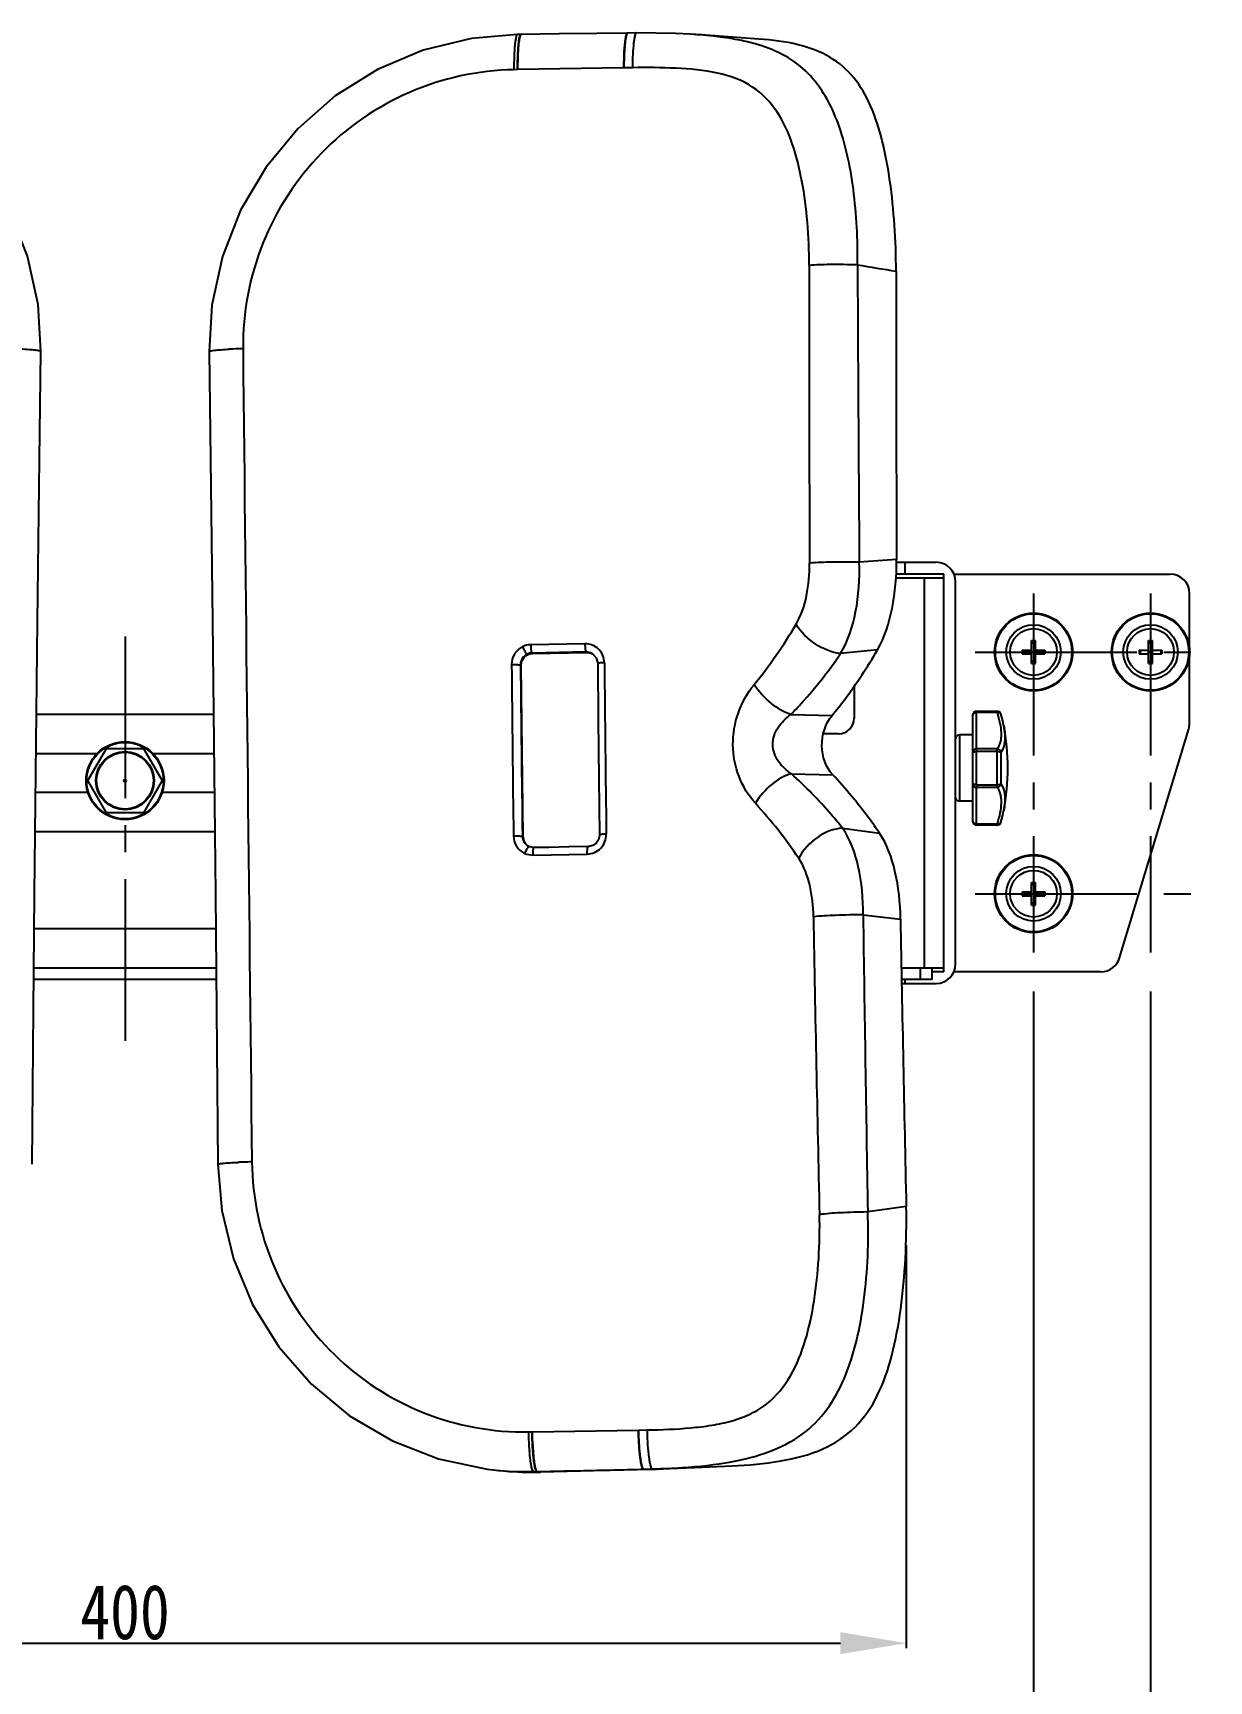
# Model space of a CAD drawing. Header units: inches. Extents: x -1861 to -181, y -5440 to -4252.
# Drawn here: x -823.2 to -521.6, y -5172.4 to -4749.7 of the extents above; entities that cross this region are included whole.
import ezdxf

# ---------------------------------------------------------------- set-up
doc = ezdxf.new("R2010")
doc.units = ezdxf.units.IN
doc.header["$LTSCALE"] = 10.89
doc.header["$MEASUREMENT"] = 0
doc.header["$PDMODE"] = 3
doc.header["$PDSIZE"] = 0.3125
doc.linetypes.add('CENTER2', pattern=[28.575, 19.05, -3.175, 3.175, -3.175])
doc.layers.get('0').update_dxf_attribs({"linetype": 'CONTINUOUS'})
doc.layers.get('Defpoints').update_dxf_attribs({"linetype": 'CONTINUOUS'})
doc.layers.add('02___PRT_ALL_AXES', color=7, linetype='CONTINUOUS')
doc.layers.add('Cneter', color=1, linetype='CENTER2')
doc.styles.get("Standard").update_dxf_attribs({"font": 'txt', "width": 0.8})
doc.dimstyles.get("Standard").update_dxf_attribs({"dimtxt": 1.40625, "dimasz": 1.6875, "dimexe": 0.125, "dimexo": 0.0625, "dimgap": 0.09, "dimtad": 0, "dimtih": 1, "dimtoh": 1, "dimzin": 4, "dimdsep": 46, "dimtxsty": 'Standard', "dimcen": 0.09, "dimadec": 0, "dimazin": 0, "dimtp": 0.01, "dimtm": 0.01, "dimtfac": 1, "dimtofl": 0, "dimtmove": 0, "dimatfit": 3, "dimfxl": 1, "dimtolj": 1, "dimtzin": 4, "dimarcsym": 0})

# ---------------------------------------------------------------- blocks, each defined once
blk = doc.blocks.new('*D14')
at = {"color": 3, "linetype": 'ByBlock', "lineweight": -2, "transparency": 16777216}
for p, q in [((-999.94, -5060.69), (-999.94, -5163.97)), ((-599.24, -5060.69), (-599.24, -5163.97)), ((-983.06, -5162.72), (-616.12, -5162.72))]:
    blk.add_line(p, q, dxfattribs=at)
at = {"color": 3, "transparency": 16777216}
for points in [[(-983.06, -5159.9), (-983.06, -5165.53), (-999.94, -5162.72)], [(-616.12, -5159.9), (-616.12, -5165.53), (-599.24, -5162.72)]]:
    blk.add_solid(points, dxfattribs=at)
at = {"layer": 'Defpoints', "color": 0, "transparency": 16777216}
for p in [(-999.94, -5050.69), (-599.24, -5050.69), (-599.24, -5162.72)]:
    blk.add_point(p, dxfattribs=at)
at = {"color": 3, "transparency": 16777216, "insert": (-799.59, -5154.79), "char_height": 14.062, "attachment_point": 5}
blk.add_mtext('\\A1;400', dxfattribs=at)
blk = doc.blocks.new('*D15')
at = {"color": 3, "linetype": 'ByBlock', "lineweight": -2, "transparency": 16777216}
for p, q in [((-1032.59, -4995.51), (-1032.59, -5209.15)), ((-566.59, -4995.55), (-566.59, -5209.15)), ((-1015.72, -5207.9), (-583.47, -5207.9))]:
    blk.add_line(p, q, dxfattribs=at)
at = {"color": 3, "transparency": 16777216}
for points in [[(-1015.72, -5205.09), (-1015.72, -5210.71), (-1032.59, -5207.9)], [(-583.47, -5205.09), (-583.47, -5210.71), (-566.59, -5207.9)]]:
    blk.add_solid(points, dxfattribs=at)
at = {"layer": 'Defpoints', "color": 0, "transparency": 16777216}
for p in [(-1032.59, -4985.51), (-566.59, -4985.55), (-566.59, -5207.9)]:
    blk.add_point(p, dxfattribs=at)
at = {"color": 3, "transparency": 16777216, "insert": (-799.59, -5199.97), "char_height": 14.0625, "attachment_point": 5}
blk.add_mtext('\\A1;500%%P0.5', dxfattribs=at)
blk = doc.blocks.new('*D16')
at = {"color": 3, "linetype": 'ByBlock', "lineweight": -2, "transparency": 16777216}
for p, q in [((-1062.59, -4995.51), (-1062.59, -5254.92)), ((-536.59, -4995.55), (-536.59, -5254.92)), ((-1045.72, -5253.67), (-553.47, -5253.67))]:
    blk.add_line(p, q, dxfattribs=at)
at = {"color": 3, "transparency": 16777216}
for points in [[(-1045.72, -5250.85), (-1045.72, -5256.48), (-1062.59, -5253.67)], [(-553.47, -5250.85), (-553.47, -5256.48), (-536.59, -5253.67)]]:
    blk.add_solid(points, dxfattribs=at)
at = {"layer": 'Defpoints', "color": 0, "transparency": 16777216}
for p in [(-1062.59, -4985.51), (-536.59, -4985.55), (-536.59, -5253.67)]:
    blk.add_point(p, dxfattribs=at)
at = {"color": 3, "transparency": 16777216, "insert": (-799.59, -5245.74), "char_height": 14.0625, "attachment_point": 5}
blk.add_mtext('\\A1;562%%P0.5', dxfattribs=at)

msp = doc.modelspace()

# ---------------------------------------------------------------- linework, layer by layer
at = {"color": 7, "linetype": 'Continuous'}
for p, q in [((-698.09, -4750.1), (-698.95, -4750.11)), ((-698.26, -4750.24), (-698.29, -4750.29)), ((-698.15, -4750.24), (-698.19, -4750.31)), ((-670.68, -4749.76), (-678.61, -4749.85)), ((-668.46, -4749.75), (-670.68, -4749.76)), ((-699.01, -4759.15), (-699.86, -4759.17)), ((-698.9, -4759.15), (-699.01, -4759.15)), ((-671.73, -4758.7), (-698.9, -4759.15)), ((-671.65, -4758.7), (-671.73, -4758.7)), ((-669.45, -4758.66), (-671.65, -4758.7)), ((-601.72, -4884.75), (-611.29, -4885.5)), ((-601.74, -4885.51), (-591.59, -4885.51)), ((-599.59, -4885.51), (-599.59, -4888.51)), ((-601.87, -4889.51), (-589.59, -4889.51)), ((-589.59, -4888.51), (-601.84, -4888.51)), ((-594.59, -4989.51), (-594.59, -4889.51)), ((-589.59, -4990.51), (-589.59, -4888.51)), ((-587.01, -4888.51), (-531.59, -4888.51)), ((-586.59, -4988.51), (-586.59, -4890.51)), ((-526.59, -4926.77), (-526.59, -4893.51)), ((-681.64, -4906.39), (-695.53, -4906.65)), ((-567.09, -4905.6), (-566.09, -4905.6)), ((-567.09, -4911.43), (-567.09, -4905.6)), ((-567.09, -4906.17), (-566.09, -4906.17)), ((-566.09, -4911.43), (-566.09, -4905.6)), ((-537.09, -4905.6), (-536.09, -4905.6)), ((-537.09, -4911.43), (-537.09, -4905.6)), ((-537.09, -4906.17), (-536.09, -4906.17)), ((-536.09, -4911.43), (-536.09, -4905.6)), ((-681.35, -4908.51), (-695.23, -4908.77)), ((-695.23, -4908.77), (-695.05, -4908.87)), ((-695.05, -4908.87), (-681.12, -4908.64)), ((-681.35, -4908.51), (-681.12, -4908.64)), ((-679.84, -4908.89), (-679.85, -4908.89)), ((-606.62, -4907.95), (-616.06, -4908.92)), ((-569.51, -4908.01), (-567.09, -4908.01)), ((-569.51, -4908.01), (-569.51, -4909.01)), ((-569.51, -4909.01), (-567.09, -4909.01)), ((-569.27, -4908.01), (-569.27, -4909.01)), ((-567.09, -4908.51), (-566.09, -4908.51)), ((-567.09, -4910.86), (-566.09, -4910.86)), ((-567.09, -4911.43), (-566.09, -4911.43)), ((-566.09, -4908.01), (-563.67, -4908.01)), ((-566.09, -4909.01), (-563.67, -4909.01)), ((-563.91, -4908.01), (-563.91, -4909.01)), ((-563.67, -4908.01), (-563.67, -4909.01)), ((-539.51, -4908.01), (-537.09, -4908.01)), ((-539.51, -4908.01), (-539.51, -4909.01)), ((-539.51, -4909.01), (-537.09, -4909.01)), ((-539.27, -4908.01), (-539.27, -4909.01)), ((-537.09, -4908.51), (-536.09, -4908.51)), ((-537.09, -4910.86), (-536.09, -4910.86)), ((-537.09, -4911.43), (-536.09, -4911.43)), ((-536.09, -4908.01), (-533.67, -4908.01)), ((-536.09, -4909.01), (-533.67, -4909.01)), ((-533.91, -4908.01), (-533.91, -4909.01)), ((-533.67, -4908.01), (-533.67, -4909.01)), ((-698.16, -4911.82), (-698, -4911.92)), ((-697.52, -4955.84), (-698, -4911.92)), ((-612.59, -4917.23), (-612.59, -4925.51)), ((-581.19, -4923.68), (-575.96, -4923.68)), ((-581.19, -4952.91), (-581.19, -4923.68)), ((-581.19, -4923.96), (-575.96, -4923.96)), ((-575.96, -4923.68), (-575.96, -4923.96)), ((-776.91, -4924.51), (-822.27, -4924.51)), ((-628.86, -4924.57), (-618.28, -4924.84)), ((-582.19, -4951.91), (-582.19, -4924.68)), ((-574.26, -4927.29), (-574.26, -4927.3)), ((-544.52, -4986.96), (-526.8, -4928.22)), ((-616.59, -4929.51), (-620.47, -4929.51)), ((-585.59, -4929.79), (-585.59, -4946.79)), ((-822.38, -4934.51), (-806.7, -4934.51)), ((-792.48, -4934.51), (-776.8, -4934.51)), ((-575.96, -4933.37), (-581.19, -4933.37)), ((-575.96, -4934.04), (-581.19, -4934.04)), ((-575.96, -4943.22), (-575.96, -4933.37)), ((-574.99, -4934.26), (-574.99, -4942.33)), ((-628.7, -4939.72), (-618.11, -4939.98)), ((-809.11, -4944.51), (-822.49, -4944.51)), ((-776.69, -4944.51), (-790.07, -4944.51)), ((-581.19, -4942.55), (-575.96, -4942.55)), ((-581.19, -4943.22), (-575.96, -4943.22)), ((-574.5, -4950.39), (-574.26, -4949.29)), ((-574.26, -4949.29), (-574.26, -4949.29)), ((-615.57, -4953.7), (-606.1, -4954.97)), ((-575.96, -4952.63), (-581.19, -4952.63)), ((-575.96, -4952.91), (-581.19, -4952.91)), ((-575.96, -4952.63), (-575.96, -4952.91)), ((-575.01, -4952.2), (-574.5, -4950.39)), ((-575.01, -4952.2), (-575.01, -4952.2)), ((-822.59, -4954.51), (-776.59, -4954.51)), ((-697.69, -4955.75), (-697.52, -4955.84)), ((-695.44, -4958.6), (-695.95, -4958.43)), ((-694.71, -4958.68), (-695.44, -4958.6)), ((-694.95, -4960.58), (-681.05, -4960.33)), ((-569.51, -4970.01), (-567.09, -4970.01)), ((-569.51, -4970.01), (-569.51, -4971.01)), ((-569.27, -4970.01), (-569.27, -4971.01)), ((-567.09, -4967.6), (-566.09, -4967.6)), ((-567.09, -4973.43), (-567.09, -4967.6)), ((-567.09, -4968.17), (-566.09, -4968.17)), ((-567.09, -4970.51), (-566.09, -4970.51)), ((-566.09, -4973.43), (-566.09, -4967.6)), ((-566.09, -4970.01), (-563.67, -4970.01)), ((-563.91, -4970.01), (-563.91, -4971.01)), ((-563.67, -4970.01), (-563.67, -4971.01)), ((-569.51, -4971.01), (-567.09, -4971.01)), ((-567.09, -4972.86), (-566.09, -4972.86)), ((-567.09, -4973.43), (-566.09, -4973.43)), ((-566.09, -4971.01), (-563.67, -4971.01)), ((-610.3, -4975.94), (-600.71, -4977)), ((-776.33, -4979.51), (-822.85, -4979.51)), ((-595.59, -4989.51), (-589.59, -4989.51)), ((-595.59, -4992.51), (-595.59, -4989.51)), ((-592.59, -4992.51), (-592.59, -4989.51)), ((-589.59, -4990.51), (-592.59, -4990.51)), ((-549.3, -4990.51), (-587.01, -4990.51)), ((-600.4, -4993.51), (-591.59, -4993.51)), ((-599.59, -4992.51), (-599.59, -4993.51)), ((-592.59, -4992.51), (-595.59, -4992.51)), ((-696.06, -5108.55), (-695.2, -5108.54)), ((-695.2, -5108.54), (-695.1, -5108.53)), ((-695.1, -5108.53), (-667.93, -5108.08)), ((-667.93, -5108.08), (-667.85, -5108.08)), ((-667.85, -5108.08), (-665.65, -5108.04)), ((-705.11, -5118.27), (-704.53, -5118.33)), ((-704.53, -5118.33), (-703.49, -5118.44)), ((-694.83, -5118.71), (-693.98, -5118.69)), ((-693.98, -5118.69), (-693.87, -5118.69)), ((-693.98, -5118.69), (-693.01, -5118.83)), ((-666.64, -5118.12), (-666.55, -5118.12)), ((-666.64, -5118.12), (-665.67, -5118.14)), ((-666.55, -5118.12), (-664.33, -5118.06)), ((-664.33, -5118.09), (-665.67, -5118.14)), ((-661.95, -5118), (-664.33, -5118.06)), ((-662.28, -5118), (-661.95, -5117.98)), ((-661.95, -5118.01), (-662.28, -5118.02)), ((-660.05, -5117.93), (-661.95, -5118.01)), ((-693.14, -5118.84), (-693.36, -5118.82)), ((-693.01, -5118.83), (-693.14, -5118.84))]:
    msp.add_line(p, q, dxfattribs=at)
for points in [[(-821.15, -4831.45), (-821.89, -4819.4), (-824.62, -4806.96), (-829.29, -4795.1), (-835.77, -4784.12), (-843.9, -4774.31), (-853.48, -4765.92), (-864.25, -4759.16), (-875.96, -4754.19), (-888.29, -4751.15), (-900.23, -4750.11)], [(-698.95, -4750.11), (-710.72, -4751.13), (-723.1, -4754.15), (-734.85, -4759.12), (-745.67, -4765.89), (-755.28, -4774.3), (-763.43, -4784.15), (-769.93, -4795.17), (-774.59, -4807.07), (-777.31, -4819.56), (-778.03, -4831.45)], [(-678.61, -4749.85), (-688.26, -4749.98), (-697.99, -4750.1)], [(-654.6, -4750.08), (-658.4, -4749.89), (-668.46, -4749.75)], [(-637.03, -4751.3), (-651.77, -4750.26), (-654.6, -4750.08)], [(-823.42, -5039.91), (-822.77, -4970.6), (-822.01, -4900.67), (-821.15, -4831.45)], [(-778.03, -4831.45), (-777.17, -4900.59), (-776.41, -4970.66), (-775.76, -5039.91)], [(-679.85, -4908.89), (-679.49, -4909.13), (-678.74, -4910), (-678.39, -4911.08), (-678.36, -4911.43)], [(-678.36, -4911.43), (-678.21, -4925.82), (-678.05, -4941.04), (-677.88, -4955.36)], [(-574.26, -4927.3), (-574.5, -4926.2), (-575.01, -4924.38)], [(-677.88, -4955.36), (-677.9, -4955.67), (-678.16, -4956.66), (-678.75, -4957.52), (-679.59, -4958.13), (-680.57, -4958.41), (-680.82, -4958.43)], [(-680.82, -4958.43), (-685.68, -4958.51), (-690.89, -4958.61), (-694.71, -4958.68)], [(-775.76, -5039.91), (-774.79, -5051.72), (-771.81, -5064.12), (-766.89, -5075.88), (-760.16, -5086.7), (-751.79, -5096.29), (-741.99, -5104.41), (-731.02, -5110.85), (-719.16, -5115.44), (-706.7, -5118.08), (-705.11, -5118.27)], [(-662.28, -5118.01), (-653.47, -5117.7), (-643.91, -5117.25)]]:
    msp.add_lwpolyline(points, dxfattribs=at)
for centre, radius in [((-566.59, -4908.51), 10), ((-566.59, -4908.51), 9.8), ((-536.59, -4908.51), 10), ((-536.59, -4908.51), 9.8), ((-566.59, -4908.51), 7), ((-566.59, -4908.51), 6), ((-536.59, -4908.51), 7), ((-536.59, -4908.51), 6), ((-799.59, -4941.51), 10), ((-799.59, -4941.51), 9.8), ((-799.59, -4941.51), 7.29), ((-799.59, -4941.51), 0.291), ((-566.59, -4970.51), 10), ((-566.59, -4970.51), 9.8), ((-566.59, -4970.51), 7), ((-566.59, -4970.51), 6)]:
    msp.add_circle(centre, radius, dxfattribs=at)
for centre, radius, start, end in [((10694.68, -4830.38), 11318.83, 179.893578, 180.280153), ((26135.12, -4687.19), 26747.14, 180.261408, 180.424814), ((-190.22, -2291.35), 2552.91, 260.49604, 260.72109), ((17579.44, -4814.41), 18181.29, 179.988803, 180.221653), ((-766.59, -4967.8), 137.09, 91.1385, 92.6249), ((-591.59, -4890.51), 5, 0, 90), ((-531.59, -4893.51), 5, 0, 90), ((-732.25, -4840.06), 121.39, 320.7348, 329.6718), ((-681.07, -4911.61), 2.97, 62.5188, 65.8619), ((17626.88, -4734.03), 18304.39, 180.554877, 180.692455), ((-581.19, -4924.68), 1, 90, 180), ((-575.96, -4924.68), 1, 17.3808, 89.9979), ((-616.59, -4925.51), 4, 270, 0), ((-595.44, -4931.44), 21.59, 10.7777, 11.0701), ((-531.59, -4926.77), 5, 343.2174, 0), ((-585.59, -4930.79), 1, 90, 180), ((-726.45, -5028.43), 120.07, 33.9213, 42.505), ((-585.59, -4945.79), 1, 180, 270), ((-581.19, -4951.91), 1, 180.0008, 269.9994), ((-575.96, -4951.91), 1, 270.003, 342.6971), ((-694.51, -4955.81), 3.02, 180.6798, 198.5278), ((-694.53, -4955.81), 2.99, 198.6324, 216.6014), ((-694.54, -4955.81), 2.99, 216.7135, 234.6736), ((-694.56, -4955.83), 2.95, 234.7367, 238.8525), ((-694.75, -4955.77), 2.92, 240.3428, 245.8998), ((10716.27, -4785.01), 11340.92, 180.967071, 181.35315), ((26041.13, -4593.26), 26654.19, 180.822644, 180.986434), ((17428.98, -4654.02), 18032.59, 181.026284, 181.260478), ((-549.3, -4985.51), 5, 270, 343.2174), ((-591.59, -4988.51), 5, 270, 0), ((-765.43, -5174.76), 135.46, 91.7529, 92.1905), ((-764.93, -5190.49), 151.2, 91.5687, 91.7576), ((-764.43, -5209.45), 170.17, 90.8805, 91.5621), ((-288.79, -7221.66), 2193.05, 98.13808, 98.39838), ((-628.93, -5108.32), 67.1, 184.2871, 184.4917), ((-627.92, -5108.3), 67.25, 184.2562, 184.4914), ((-627.75, -5108.29), 67.32, 184.2505, 184.4892), ((-696.57, -5039.51), 79.22, 263.8143, 271.2556), ((-695.29, -5039.49), 79.38, 264.0708, 270.7323), ((-666.21, -4740.92), 378.88, 265.6668, 265.8895), ((-669.27, -4929.09), 189.04, 271.4979, 272.1183), ((-698.88, -4112.98), 1005.71, 271.96875, 272.08532), ((-669.01, -4935.95), 182.17, 272.2231, 272.5408), ((-695.29, -5039.53), 79.33, 270.7348, 271.5575)]:
    msp.add_arc(centre, radius, start, end, dxfattribs=at)
for points, knots in [([(-698.95, -4750.11), (-699.03, -4750.11), (-699.21, -4750.38), (-699.34, -4750.87), (-699.5, -4751.71), (-699.68, -4753.32), (-699.83, -4755.84), (-699.87, -4757.99), (-699.86, -4759.17)], [0, 0, 0, 0, 0.027558, 0.085709, 0.176648, 0.298165, 0.616713, 1, 1, 1, 1]), ([(-698.4, -4751), (-698.46, -4751.26), (-698.69, -4752.7), (-698.78, -4754.16), (-698.83, -4755.35)], [0, 0, 0, 0, 0.18287, 1, 1, 1, 1]), ([(-698.29, -4750.29), (-698.31, -4750.34), (-698.4, -4750.56), (-698.46, -4750.81), (-698.5, -4751)], [0, 0, 0, 0, 0.189745, 1, 1, 1, 1]), ([(-698.19, -4750.31), (-698.21, -4750.36), (-698.3, -4750.58), (-698.36, -4750.81), (-698.4, -4751)], [0, 0, 0, 0, 0.193292, 1, 1, 1, 1]), ([(-670.93, -4749.88), (-671.05, -4750.06), (-671.2, -4750.64), (-671.39, -4751.72), (-671.54, -4753.22), (-671.62, -4754.36), (-671.65, -4754.98)], [0, 0, 0, 0, 0.125208, 0.340344, 0.63687, 1, 1, 1, 1]), ([(-671.1, -4750.61), (-671.16, -4750.87), (-671.41, -4752.32), (-671.5, -4753.79), (-671.56, -4754.99)], [0, 0, 0, 0, 0.18103, 1, 1, 1, 1]), ([(-670.84, -4749.88), (-670.86, -4749.92), (-670.98, -4750.15), (-671.05, -4750.4), (-671.1, -4750.61)], [0, 0, 0, 0, 0.177457, 1, 1, 1, 1]), ([(-668.46, -4749.75), (-668.54, -4749.75), (-668.73, -4750.01), (-668.86, -4750.49), (-669.03, -4751.31), (-669.23, -4752.89), (-669.4, -4755.38), (-669.45, -4757.5), (-669.45, -4758.66)], [0, 0, 0, 0, 0.028324, 0.086628, 0.177412, 0.298606, 0.616499, 1, 1, 1, 1]), ([(-637.45, -4752.7), (-638.75, -4752.32), (-644.37, -4750.94), (-650.14, -4750.36), (-654.55, -4750.09)], [0, 0, 0, 0, 0.235476, 1, 1, 1, 1]), ([(-698.5, -4751), (-698.56, -4751.26), (-698.79, -4752.7), (-698.88, -4754.16), (-698.93, -4755.35)], [0, 0, 0, 0, 0.182913, 1, 1, 1, 1]), ([(-671.65, -4754.98), (-671.66, -4755.28), (-671.71, -4756.52), (-671.73, -4757.75), (-671.73, -4758.7)], [0, 0, 0, 0, 0.237433, 1, 1, 1, 1]), ([(-671.56, -4754.99), (-671.57, -4755.28), (-671.63, -4756.52), (-671.65, -4757.75), (-671.65, -4758.7)], [0, 0, 0, 0, 0.237468, 1, 1, 1, 1]), ([(-611.75, -4809.22), (-611.64, -4802.77), (-612.11, -4793.26), (-614.19, -4781.14), (-617.1, -4770.76), (-622.13, -4761.42), (-630.23, -4755.31), (-634.95, -4753.44), (-637.45, -4752.7)], [0, 0, 0, 0, 0.289763, 0.425121, 0.550967, 0.774434, 0.882984, 1, 1, 1, 1]), ([(-601.85, -4810.86), (-601.85, -4806.92), (-602.12, -4799.19), (-603.24, -4788), (-605.13, -4777.72), (-607.97, -4768.67), (-612.25, -4761.04), (-618.76, -4755.39), (-627.37, -4752.31), (-633.65, -4751.55), (-637.03, -4751.3)], [0, 0, 0, 0, 0.15063, 0.295192, 0.429037, 0.549184, 0.656475, 0.758952, 0.87076, 1, 1, 1, 1]), ([(-699.86, -4759.17), (-709, -4759.32), (-727.43, -4763.33), (-750.55, -4779.37), (-765.93, -4802.99), (-769.41, -4821.57), (-769.32, -4830.74)], [0, 0, 0, 0, 0.249353, 0.499358, 0.749708, 1, 1, 1, 1]), ([(-698.93, -4755.35), (-698.95, -4755.65), (-698.99, -4756.92), (-699.01, -4758.19), (-699.01, -4759.15)], [0, 0, 0, 0, 0.237385, 1, 1, 1, 1]), ([(-698.83, -4755.35), (-698.84, -4755.65), (-698.89, -4756.92), (-698.91, -4758.19), (-698.9, -4759.15)], [0, 0, 0, 0, 0.237421, 1, 1, 1, 1]), ([(-624.13, -4809.35), (-624.13, -4805.66), (-624.42, -4798.42), (-625.76, -4787.94), (-628.13, -4778.31), (-631.94, -4769.73), (-638.48, -4762.82), (-647.95, -4759.52), (-658.44, -4758.65), (-665.75, -4758.6), (-669.45, -4758.66)], [0, 0, 0, 0, 0.136585, 0.267491, 0.389574, 0.502253, 0.611144, 0.730351, 0.862947, 1, 1, 1, 1]), ([(-611.75, -4809.22), (-614.12, -4809.16), (-618.25, -4809.14), (-622.39, -4809.2), (-624.13, -4809.35)], [0, 0, 0, 0, 0.5757, 1, 1, 1, 1]), ([(-821.15, -4831.45), (-821.15, -4831.41), (-821.3, -4831.33), (-821.54, -4831.27), (-821.99, -4831.19), (-822.87, -4831.08), (-824.34, -4830.96), (-825.6, -4830.89), (-826.31, -4830.85)], [0, 0, 0, 0, 0.022812, 0.075641, 0.160251, 0.275726, 0.591079, 1, 1, 1, 1]), ([(-778.03, -4831.45), (-778.03, -4831.41), (-777.88, -4831.33), (-777.64, -4831.27), (-777.19, -4831.19), (-776.31, -4831.08), (-774.84, -4830.96), (-773.58, -4830.89), (-772.87, -4830.85)], [0, 0, 0, 0, 0.022812, 0.075641, 0.160251, 0.275726, 0.591079, 1, 1, 1, 1]), ([(-627.47, -4901.36), (-626.16, -4899.13), (-624.46, -4893.9), (-624, -4888.52), (-624.02, -4885.72)], [0, 0, 0, 0, 0.480583, 1, 1, 1, 1]), ([(-611.29, -4885.5), (-613.64, -4885.45), (-617.89, -4885.45), (-622.14, -4885.56), (-624.02, -4885.72)], [0, 0, 0, 0, 0.555162, 1, 1, 1, 1]), ([(-616.06, -4908.92), (-614.16, -4905.65), (-611.65, -4897.83), (-611.14, -4889.76), (-611.29, -4885.5)], [0, 0, 0, 0, 0.470762, 1, 1, 1, 1]), ([(-606.62, -4907.95), (-604.74, -4904.71), (-602.32, -4896.94), (-601.7, -4888.97), (-601.72, -4884.75)], [0, 0, 0, 0, 0.47023, 1, 1, 1, 1]), ([(-616.06, -4908.92), (-618.37, -4908.69), (-622.82, -4906.75), (-626.32, -4903.41), (-627.47, -4901.36)], [0, 0, 0, 0, 0.496825, 1, 1, 1, 1]), ([(-697.63, -4907.16), (-698.47, -4907.57), (-699.94, -4908.89), (-700.46, -4910.8), (-700.45, -4911.74)], [0, 0, 0, 0, 0.499339, 1, 1, 1, 1]), ([(-697.63, -4907.16), (-697.52, -4907.39), (-697.3, -4907.84), (-696.97, -4908.44), (-696.71, -4908.81), (-696.56, -4909.05), (-696.48, -4909.07)], [0, 0, 0, 0, 0.351651, 0.665121, 0.892073, 1, 1, 1, 1]), ([(-695.53, -4906.65), (-695.53, -4906.91), (-695.51, -4907.39), (-695.46, -4908.05), (-695.37, -4908.47), (-695.3, -4908.74), (-695.23, -4908.77)], [0, 0, 0, 0, 0.359396, 0.673675, 0.896435, 1, 1, 1, 1]), ([(-676.66, -4911.29), (-676.67, -4910.03), (-677.73, -4907.4), (-680.38, -4906.37), (-681.64, -4906.39)], [0, 0, 0, 0, 0.501361, 1, 1, 1, 1]), ([(-681.64, -4906.39), (-681.63, -4906.65), (-681.62, -4907.13), (-681.56, -4907.79), (-681.47, -4908.21), (-681.42, -4908.48), (-681.35, -4908.51)], [0, 0, 0, 0, 0.359873, 0.674535, 0.897321, 1, 1, 1, 1]), ([(-696.48, -4909.07), (-696.98, -4909.32), (-697.86, -4910.12), (-698.17, -4911.26), (-698.16, -4911.82)], [0, 0, 0, 0, 0.498896, 1, 1, 1, 1]), ([(-698, -4911.92), (-698.01, -4911.15), (-697.39, -4909.55), (-695.81, -4908.88), (-695.05, -4908.87)], [0, 0, 0, 0, 0.500547, 1, 1, 1, 1]), ([(-676.66, -4911.29), (-676.88, -4911.3), (-677.28, -4911.31), (-677.84, -4911.33), (-678.11, -4911.39), (-678.36, -4911.39), (-678.36, -4911.43)], [0, 0, 0, 0, 0.390756, 0.711592, 0.922602, 1, 1, 1, 1]), ([(-628.86, -4924.57), (-627.65, -4923.32), (-623.06, -4918.38), (-618.88, -4913.05), (-616.06, -4908.92)], [0, 0, 0, 0, 0.258409, 1, 1, 1, 1]), ([(-618.28, -4924.84), (-617.17, -4923.47), (-612.96, -4918.07), (-609.16, -4912.34), (-606.62, -4907.95)], [0, 0, 0, 0, 0.258075, 1, 1, 1, 1]), ([(-700.45, -4911.74), (-700.18, -4911.73), (-699.67, -4911.73), (-698.99, -4911.73), (-698.5, -4911.78), (-698.23, -4911.78), (-698.16, -4911.82)], [0, 0, 0, 0, 0.350888, 0.665808, 0.894129, 1, 1, 1, 1]), ([(-637.93, -4947.3), (-641.54, -4943.37), (-645.72, -4932.21), (-641.72, -4921.12), (-638.26, -4916.89)], [0, 0, 0, 0, 0.494256, 1, 1, 1, 1]), ([(-628.86, -4924.57), (-630.7, -4923.97), (-634.21, -4921.68), (-637.05, -4918.68), (-638.26, -4916.89)], [0, 0, 0, 0, 0.472413, 1, 1, 1, 1]), ([(-582.19, -4924.68), (-582.19, -4924.59), (-582.13, -4924.38), (-581.9, -4924.15), (-581.57, -4923.99), (-581.32, -4923.96), (-581.19, -4923.96)], [0, 0, 0, 0, 0.212251, 0.448306, 0.714449, 1, 1, 1, 1]), ([(-575.96, -4923.96), (-575.85, -4923.94), (-575.64, -4923.94), (-575.35, -4924.01), (-575.12, -4924.16), (-575.03, -4924.31), (-575.01, -4924.38)], [0, 0, 0, 0, 0.287556, 0.551075, 0.785748, 1, 1, 1, 1]), ([(-575.96, -4923.96), (-575.66, -4924.89), (-575.19, -4926.65), (-574.94, -4928.46), (-574.92, -4929.3)], [0, 0, 0, 0, 0.539769, 1, 1, 1, 1]), ([(-628.7, -4939.72), (-629.96, -4938.88), (-632.28, -4936.83), (-634.06, -4932.26), (-632.37, -4927.64), (-630.1, -4925.48), (-628.86, -4924.57)], [0, 0, 0, 0, 0.247275, 0.497236, 0.748881, 1, 1, 1, 1]), ([(-618.11, -4939.98), (-619.91, -4938.06), (-621.78, -4932.47), (-619.99, -4926.96), (-618.28, -4924.84)], [0, 0, 0, 0, 0.491845, 1, 1, 1, 1]), ([(-574.24, -4927.41), (-574.19, -4927.64), (-574.04, -4928.5), (-573.95, -4929.37), (-573.93, -4930.01)], [0, 0, 0, 0, 0.266541, 1, 1, 1, 1]), ([(-574.92, -4929.3), (-574.91, -4929.71), (-574.92, -4930.5), (-575.1, -4931.61), (-575.44, -4932.57), (-575.77, -4933.12), (-575.96, -4933.37)], [0, 0, 0, 0, 0.29105, 0.55107, 0.784878, 1, 1, 1, 1]), ([(-573.93, -4930.01), (-573.92, -4930.44), (-573.94, -4931.26), (-574.17, -4932.73), (-574.59, -4933.73), (-574.99, -4934.26)], [0, 0, 0, 0, 0.292277, 0.553257, 1, 1, 1, 1]), ([(-581.19, -4933.37), (-581.32, -4933.37), (-581.58, -4933.42), (-581.91, -4933.63), (-582.14, -4933.95), (-582.19, -4934.2), (-582.19, -4934.33)], [0, 0, 0, 0, 0.254794, 0.50678, 0.754795, 1, 1, 1, 1]), ([(-582.19, -4934.33), (-582.19, -4934.28), (-582.12, -4934.21), (-582.02, -4934.16), (-581.83, -4934.1), (-581.56, -4934.06), (-581.32, -4934.04), (-581.19, -4934.04)], [0, 0, 0, 0, 0.122475, 0.219123, 0.340701, 0.645793, 1, 1, 1, 1]), ([(-574.99, -4934.25), (-575.02, -4934.03), (-575.26, -4933.58), (-575.73, -4933.38), (-575.96, -4933.37)], [0, 0, 0, 0, 0.498085, 1, 1, 1, 1]), ([(-575.96, -4934.04), (-575.76, -4934.04), (-575.47, -4934.06), (-575.15, -4934.15), (-575.03, -4934.22), (-574.99, -4934.25)], [0, 0, 0, 0, 0.61166, 0.843271, 1, 1, 1, 1]), ([(-628.7, -4939.72), (-630.52, -4940.15), (-634.09, -4942.38), (-636.8, -4945.45), (-637.93, -4947.3)], [0, 0, 0, 0, 0.462995, 1, 1, 1, 1]), ([(-615.57, -4953.7), (-616.52, -4952.5), (-620.6, -4947.57), (-625.1, -4943), (-628.7, -4939.72)], [0, 0, 0, 0, 0.239116, 1, 1, 1, 1]), ([(-606.1, -4954.97), (-606.97, -4953.7), (-610.67, -4948.48), (-614.8, -4943.55), (-618.11, -4939.98)], [0, 0, 0, 0, 0.239691, 1, 1, 1, 1]), ([(-581.19, -4942.55), (-581.32, -4942.55), (-581.56, -4942.53), (-581.83, -4942.49), (-582.02, -4942.43), (-582.12, -4942.37), (-582.19, -4942.31), (-582.19, -4942.26)], [0, 0, 0, 0, 0.354205, 0.659296, 0.780876, 0.877523, 1, 1, 1, 1]), ([(-582.19, -4942.26), (-582.19, -4942.39), (-582.14, -4942.64), (-581.91, -4942.96), (-581.58, -4943.17), (-581.32, -4943.22), (-581.19, -4943.22)], [0, 0, 0, 0, 0.245205, 0.493221, 0.745208, 1, 1, 1, 1]), ([(-574.99, -4942.33), (-575.03, -4942.37), (-575.15, -4942.44), (-575.47, -4942.53), (-575.76, -4942.55), (-575.96, -4942.55)], [0, 0, 0, 0, 0.156727, 0.388338, 1, 1, 1, 1]), ([(-575.96, -4943.22), (-575.73, -4943.21), (-575.26, -4943.01), (-575.02, -4942.56), (-574.99, -4942.33)], [0, 0, 0, 0, 0.501916, 1, 1, 1, 1]), ([(-575.96, -4943.22), (-575.77, -4943.46), (-575.44, -4944.01), (-575.11, -4944.97), (-574.93, -4946.07), (-574.91, -4946.86), (-574.92, -4947.27)], [0, 0, 0, 0, 0.215322, 0.449217, 0.709174, 1, 1, 1, 1]), ([(-574.99, -4942.33), (-574.59, -4942.86), (-574.17, -4943.85), (-573.94, -4945.31), (-573.92, -4946.12), (-573.93, -4946.55)], [0, 0, 0, 0, 0.447023, 0.707942, 1, 1, 1, 1]), ([(-574.92, -4947.27), (-574.94, -4948.11), (-575.18, -4949.93), (-575.66, -4951.69), (-575.96, -4952.63)], [0, 0, 0, 0, 0.459972, 1, 1, 1, 1]), ([(-573.93, -4946.55), (-573.94, -4946.77), (-573.99, -4947.69), (-574.12, -4948.6), (-574.26, -4949.29)], [0, 0, 0, 0, 0.232886, 1, 1, 1, 1]), ([(-615.57, -4953.7), (-617.86, -4953.78), (-622.42, -4955.71), (-625.75, -4959.27), (-626.82, -4961.42)], [0, 0, 0, 0, 0.487827, 1, 1, 1, 1]), ([(-610.3, -4975.94), (-610.25, -4971.79), (-610.88, -4964.06), (-613.57, -4956.63), (-615.57, -4953.7)], [0, 0, 0, 0, 0.539499, 1, 1, 1, 1]), ([(-581.19, -4952.63), (-581.32, -4952.63), (-581.57, -4952.6), (-581.9, -4952.44), (-582.13, -4952.21), (-582.19, -4952), (-582.19, -4951.91)], [0, 0, 0, 0, 0.285553, 0.551694, 0.787749, 1, 1, 1, 1]), ([(-575.01, -4952.2), (-575.03, -4952.28), (-575.12, -4952.43), (-575.35, -4952.58), (-575.64, -4952.65), (-575.85, -4952.65), (-575.96, -4952.63)], [0, 0, 0, 0, 0.214694, 0.449169, 0.712538, 1, 1, 1, 1]), ([(-699.97, -4955.68), (-699.46, -4955.67), (-698.77, -4955.65), (-698.02, -4955.72), (-697.76, -4955.71), (-697.69, -4955.75)], [0, 0, 0, 0, 0.666293, 0.89463, 1, 1, 1, 1]), ([(-699.97, -4955.68), (-699.96, -4956.61), (-699.4, -4958.5), (-697.9, -4959.78), (-697.06, -4960.16)], [0, 0, 0, 0, 0.501652, 1, 1, 1, 1]), ([(-697.69, -4955.75), (-697.68, -4956.26), (-697.4, -4957.3), (-696.64, -4958.05), (-696.2, -4958.3)], [0, 0, 0, 0, 0.502199, 1, 1, 1, 1]), ([(-681.05, -4960.33), (-679.78, -4960.31), (-677.16, -4959.17), (-676.16, -4956.51), (-676.18, -4955.24)], [0, 0, 0, 0, 0.498686, 1, 1, 1, 1]), ([(-676.18, -4955.24), (-676.4, -4955.24), (-676.8, -4955.26), (-677.37, -4955.27), (-677.63, -4955.34), (-677.88, -4955.32), (-677.88, -4955.36)], [0, 0, 0, 0, 0.391522, 0.712873, 0.923911, 1, 1, 1, 1]), ([(-600.71, -4977), (-600.78, -4972.88), (-601.52, -4965.26), (-604.13, -4957.87), (-606.1, -4954.97)], [0, 0, 0, 0, 0.540303, 1, 1, 1, 1]), ([(-697.06, -4960.16), (-696.9, -4959.8), (-696.6, -4959.23), (-696.27, -4958.66), (-696.08, -4958.49)], [0, 0, 0, 0, 0.609155, 1, 1, 1, 1]), ([(-696.08, -4958.49), (-696.06, -4958.47), (-696.02, -4958.43), (-695.96, -4958.42), (-695.95, -4958.43)], [0, 0, 0, 0, 0.623236, 1, 1, 1, 1]), ([(-694.95, -4960.58), (-694.95, -4960.34), (-694.95, -4959.9), (-694.9, -4959.28), (-694.84, -4958.94), (-694.76, -4958.68), (-694.71, -4958.68)], [0, 0, 0, 0, 0.377398, 0.694919, 0.909389, 1, 1, 1, 1]), ([(-681.05, -4960.33), (-681.05, -4960.08), (-681.05, -4959.64), (-681.01, -4959.03), (-680.95, -4958.68), (-680.88, -4958.43), (-680.82, -4958.43)], [0, 0, 0, 0, 0.378079, 0.696109, 0.910606, 1, 1, 1, 1]), ([(-623.03, -4976.42), (-623.07, -4973.68), (-623.62, -4968.48), (-625.44, -4963.46), (-626.82, -4961.42)], [0, 0, 0, 0, 0.527835, 1, 1, 1, 1]), ([(-610.3, -4975.94), (-612.66, -4975.92), (-616.9, -4976.01), (-621.15, -4976.21), (-623.03, -4976.42)], [0, 0, 0, 0, 0.55489, 1, 1, 1, 1]), ([(-775.76, -5039.91), (-775.76, -5039.87), (-775.61, -5039.81), (-775.37, -5039.76), (-774.92, -5039.68), (-774.04, -5039.59), (-772.57, -5039.48), (-771.31, -5039.42), (-770.6, -5039.4)], [0, 0, 0, 0, 0.021854, 0.074378, 0.15892, 0.274472, 0.590295, 1, 1, 1, 1]), ([(-767.05, -5039.3), (-766.94, -5048.45), (-763.08, -5066.89), (-747.17, -5090.02), (-723.67, -5105.32), (-705.18, -5108.7), (-696.06, -5108.55)], [0, 0, 0, 0, 0.250641, 0.500561, 0.750238, 1, 1, 1, 1]), ([(-643.91, -5117.25), (-639.74, -5117.04), (-631.83, -5116.36), (-620.81, -5113.62), (-611.89, -5107.81), (-606.08, -5099.07), (-602.57, -5088.59), (-600.42, -5076.73), (-599.29, -5063.94), (-599.15, -5055.14), (-599.24, -5050.69)], [0, 0, 0, 0, 0.134692, 0.25539, 0.362498, 0.46912, 0.586548, 0.716845, 0.856554, 1, 1, 1, 1]), ([(-665.65, -5108.04), (-661.94, -5107.98), (-656.4, -5107.76), (-649.13, -5106.91), (-643.92, -5105.82), (-639.1, -5104.06), (-633.56, -5100.65), (-628.4, -5094.24), (-624.81, -5084.97), (-622.66, -5074.79), (-621.54, -5063.96), (-621.39, -5056.56), (-621.48, -5052.83)], [0, 0, 0, 0, 0.132998, 0.19852, 0.262332, 0.323396, 0.381493, 0.493642, 0.610392, 0.735032, 0.866048, 1, 1, 1, 1]), ([(-644.1, -5116.19), (-637.7, -5115.01), (-628.16, -5112.05), (-619.2, -5102.95), (-614.72, -5094.63), (-611.74, -5085.09), (-609.24, -5070.85), (-608.82, -5059.67), (-609.1, -5052.13)], [0, 0, 0, 0, 0.241078, 0.351189, 0.465158, 0.588103, 0.720212, 1, 1, 1, 1]), ([(-609.1, -5052.13), (-611.48, -5052.14), (-615.61, -5052.3), (-619.75, -5052.55), (-621.48, -5052.83)], [0, 0, 0, 0, 0.575018, 1, 1, 1, 1]), ([(-695.84, -5113.34), (-695.87, -5112.96), (-695.98, -5111.37), (-696.04, -5109.77), (-696.06, -5108.55)], [0, 0, 0, 0, 0.23722, 1, 1, 1, 1]), ([(-694.99, -5113.29), (-695.02, -5112.91), (-695.12, -5111.33), (-695.18, -5109.74), (-695.2, -5108.54)], [0, 0, 0, 0, 0.23742, 1, 1, 1, 1]), ([(-694.88, -5113.28), (-694.91, -5112.91), (-695.02, -5111.33), (-695.08, -5109.74), (-695.1, -5108.53)], [0, 0, 0, 0, 0.237443, 1, 1, 1, 1]), ([(-666.64, -5118.12), (-666.74, -5118.12), (-666.93, -5117.81), (-667.09, -5117.26), (-667.3, -5116.31), (-667.55, -5114.52), (-667.8, -5111.73), (-667.9, -5109.36), (-667.93, -5108.08)], [0, 0, 0, 0, 0.028034, 0.087812, 0.180885, 0.304505, 0.624394, 1, 1, 1, 1]), ([(-666.55, -5118.12), (-666.65, -5118.12), (-666.85, -5117.81), (-667.01, -5117.26), (-667.21, -5116.31), (-667.47, -5114.51), (-667.71, -5111.72), (-667.81, -5109.36), (-667.85, -5108.08)], [0, 0, 0, 0, 0.028033, 0.087806, 0.180874, 0.304491, 0.624381, 1, 1, 1, 1]), ([(-664.33, -5118.06), (-664.42, -5118.06), (-664.63, -5117.76), (-664.79, -5117.21), (-665, -5116.27), (-665.26, -5114.47), (-665.51, -5111.68), (-665.62, -5109.32), (-665.65, -5108.04)], [0, 0, 0, 0, 0.028041, 0.087665, 0.180599, 0.304133, 0.624059, 1, 1, 1, 1]), ([(-694.83, -5118.71), (-694.99, -5118.69), (-695.2, -5118.08), (-695.42, -5117.15), (-695.65, -5115.51), (-695.77, -5114.28), (-695.82, -5113.58)], [0, 0, 0, 0, 0.088278, 0.290729, 0.601168, 1, 1, 1, 1]), ([(-693.98, -5118.69), (-694.13, -5118.67), (-694.34, -5118.06), (-694.57, -5117.14), (-694.8, -5115.49), (-694.91, -5114.26), (-694.97, -5113.56)], [0, 0, 0, 0, 0.08816, 0.29055, 0.601028, 1, 1, 1, 1]), ([(-693.87, -5118.69), (-694.03, -5118.67), (-694.24, -5118.06), (-694.47, -5117.14), (-694.69, -5115.49), (-694.81, -5114.26), (-694.86, -5113.56)], [0, 0, 0, 0, 0.088132, 0.290514, 0.601001, 1, 1, 1, 1]), ([(-660.94, -5117.94), (-659.51, -5117.88), (-653.87, -5117.56), (-648.24, -5116.95), (-644.1, -5116.19)], [0, 0, 0, 0, 0.254019, 1, 1, 1, 1])]:
    msp.add_open_spline(points, degree=3, knots=knots, dxfattribs=at)
for points in [[(-698.09, -4750.1), (-698.16, -4750.1), (-698.22, -4750.18), (-698.26, -4750.24)], [(-697.99, -4750.1), (-698.06, -4750.1), (-698.12, -4750.18), (-698.15, -4750.24)], [(-670.77, -4749.77), (-670.83, -4749.77), (-670.89, -4749.83), (-670.93, -4749.88)], [(-670.68, -4749.76), (-670.74, -4749.77), (-670.8, -4749.83), (-670.84, -4749.88)], [(-769.33, -4830.74), (-768.58, -4900.26), (-767.83, -4969.78), (-767.06, -5039.3)], [(-695.53, -4906.65), (-696.25, -4906.66), (-696.99, -4906.84), (-697.63, -4907.16)], [(-695.23, -4908.77), (-695.66, -4908.78), (-696.1, -4908.88), (-696.48, -4909.07)], [(-679.85, -4908.89), (-680.3, -4908.64), (-680.83, -4908.5), (-681.35, -4908.51)], [(-681.12, -4908.64), (-680.69, -4908.64), (-680.25, -4908.73), (-679.86, -4908.9)], [(-700.45, -4911.74), (-700.3, -4926.39), (-700.14, -4941.03), (-699.97, -4955.68)], [(-698.16, -4911.82), (-698.01, -4926.47), (-697.85, -4941.11), (-697.69, -4955.75)], [(-697.06, -4960.16), (-696.4, -4960.45), (-695.66, -4960.6), (-694.95, -4960.58)], [(-693.87, -5118.69), (-684.8, -5118.5), (-675.72, -5118.34), (-666.64, -5118.12)], [(-665.67, -5118.14), (-674.78, -5118.43), (-683.89, -5118.59), (-693.01, -5118.83)]]:
    msp.add_open_spline(points, degree=3, dxfattribs=at)
at = {"layer": '02___PRT_ALL_AXES', "color": 7, "linetype": 'Continuous'}
for p, q in [((-582.19, -4929.79), (-585.59, -4929.79)), ((-809.09, -4941.51), (-804.34, -4933.28)), ((-804.34, -4933.28), (-794.84, -4933.28)), ((-794.84, -4933.28), (-790.09, -4941.51)), ((-804.34, -4949.74), (-809.09, -4941.51)), ((-790.09, -4941.51), (-794.84, -4949.74)), ((-582.19, -4946.79), (-585.59, -4946.79)), ((-794.84, -4949.74), (-804.34, -4949.74)), ((-822.95, -4989.51), (-776.23, -4989.51)), ((-600.48, -4989.51), (-595.59, -4989.51)), ((-776.21, -4992.51), (-822.97, -4992.51)), ((-595.59, -4992.51), (-600.42, -4992.51))]:
    msp.add_line(p, q, dxfattribs=at)
msp.add_circle((-799.59, -4941.51), 7.49, dxfattribs=at)
msp.add_arc((-630.44, -4938.29), 57.25, 348.9208, 11.0796, dxfattribs=at)
at = {"layer": 'Cneter', "ltscale": 0.2}
for p, q in [((-566.59, -4893.55), (-566.59, -4985.55)), ((-536.59, -4893.55), (-536.59, -4985.55)), ((-799.59, -4904.51), (-799.59, -5012.51)), ((-581.59, -4908.55), (-521.59, -4908.55)), ((-581.59, -4970.55), (-521.59, -4970.55))]:
    msp.add_line(p, q, dxfattribs=at)

# ---------------------------------------------------------------- dimensions: what is measured, and where the dimension line sits
for base, p1, p2, text, picture, middle in [((-536.59, -5253.67), (-1062.59, -4985.51), (-536.59, -4985.55), '562%%P0.5', '*D16', (-799.59, -5245.74)), ((-566.59, -5207.9), (-1032.59, -4985.51), (-566.59, -4985.55), '500%%P0.5', '*D15', (-799.59, -5199.97))]:
    dim = msp.add_linear_dim(base=base, p1=p1, p2=p2, text=text, dimstyle='Standard', override={"dimscale": 10, "dimexo": 1, "dimtad": 1, "dimdec": 0, "dimzin": 0, "dimcen": 1.782, "dimclrd": 3, "dimclre": 3, "dimclrt": 3, "dimtp": 0, "dimtm": 0, "dimtdec": 0, "dimtzin": 0, "dimarcsym": 1})
    dim.commit()
    dim.dimension.update_dxf_attribs({"geometry": picture, "text_midpoint": middle})
dim = msp.add_linear_dim(base=(-599.24, -5162.72), p1=(-999.94, -5050.69), p2=(-599.24, -5050.69), text='400', dimstyle='Standard', override={"dimscale": 10, "dimexo": 1, "dimtad": 1, "dimdec": 0, "dimzin": 0, "dimcen": 1.782, "dimclrd": 3, "dimclre": 3, "dimclrt": 3, "dimtp": 0, "dimtm": 0, "dimtdec": 0, "dimtzin": 0, "dimarcsym": 1})
dim.commit()
dim.dimension.update_dxf_attribs({"geometry": '*D14', "text_midpoint": (-799.59, -5162.72), "dimtype": 160})

doc.saveas('drawing.dxf')
